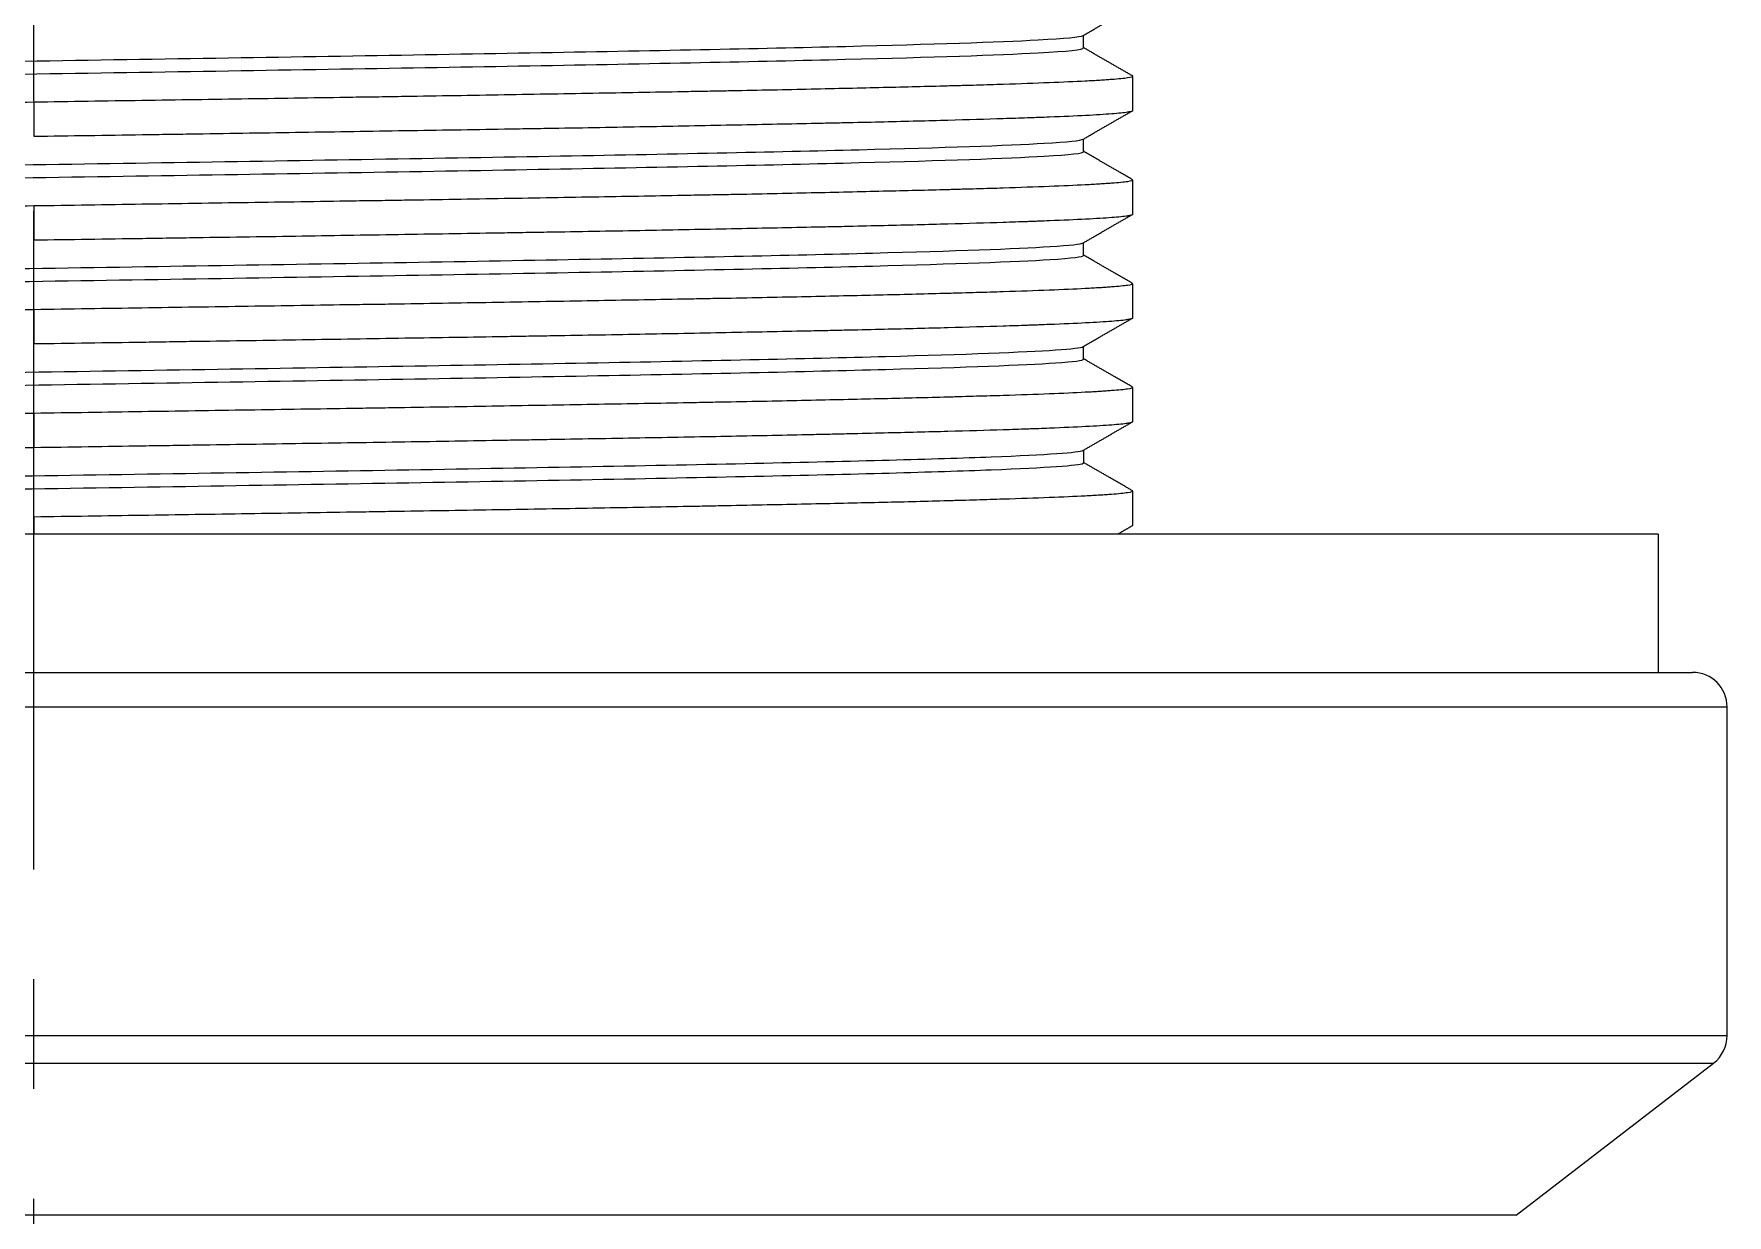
# Model space of a CAD drawing. Header units: millimetres. Extents: x 12315 to 13156, y 3748 to 4343.
# Drawn here: x 12623.83 to 12648.33, y 3959.41 to 3976.49 of the extents above; entities that cross this region are included whole.
import ezdxf

# ---------------------------------------------------------------- set-up
doc = ezdxf.new("R2010")
doc.units = ezdxf.units.MM
doc.linetypes.add('CENTER2', pattern=[28.575, 19.05, -3.175, 3.175, -3.175])
doc.linetypes.add('CENTERX2', pattern=[101.6, 63.5, -12.7, 12.7, -12.7])
doc.layers.add('CENTER', color=1, linetype='CENTERX2', lineweight=15)

msp = doc.modelspace()

# ---------------------------------------------------------------- linework, layer by layer
at = {"linetype": 'Continuous', "lineweight": 18}
for p, q in [((12639.734, 3975.385), (12639.734, 3975.877)), ((12639.734, 3973.885), (12639.734, 3974.377)), ((12639.734, 3972.386), (12639.734, 3972.877)), ((12639.734, 3970.885), (12639.734, 3971.377)), ((12639.734, 3969.385), (12639.734, 3969.878)), ((12647.334, 3969.256), (12600.334, 3969.256)), ((12639.729, 3969.379), (12639.734, 3969.385)), ((12647.334, 3969.256), (12647.334, 3967.256)), ((12599.834, 3967.256), (12647.834, 3967.256)), ((12648.334, 3962.003), (12648.334, 3966.756)), ((12645.279, 3959.407), (12648.139, 3961.606))]:
    msp.add_line(p, q, dxfattribs=at)
at = {"linetype": 'Continuous', "lineweight": 13}
for p, q in [((12623.834, 3975.502), (12623.834, 3975.011)), ((12623.834, 3974.002), (12623.834, 3973.511)), ((12623.834, 3972.503), (12623.834, 3972.01)), ((12623.834, 3971.003), (12623.834, 3970.51)), ((12623.834, 3969.503), (12623.834, 3969.256)), ((12599.334, 3966.756), (12648.334, 3966.756)), ((12599.334, 3962.003), (12648.334, 3962.003)), ((12599.529, 3961.606), (12648.139, 3961.606)), ((12645.279, 3959.407), (12602.389, 3959.407))]:
    msp.add_line(p, q, dxfattribs=at)
at = {"linetype": 'Continuous', "lineweight": 18}
for centre, start, end in [((12647.834, 3966.756), 0, 90), ((12647.834, 3962.003), 307.5686, 0)]:
    msp.add_arc(centre, 0.5, start, end, dxfattribs=at)
for points in [[(12639.017, 3976.468), (12639.375, 3976.675), (12639.733, 3976.882)], [(12639.023, 3976.288), (12639.023, 3976.38), (12639.023, 3976.472)], [(12639.734, 3975.881), (12639.376, 3976.087), (12639.018, 3976.294)], [(12639.018, 3974.969), (12639.376, 3975.176), (12639.734, 3975.382)], [(12639.023, 3974.788), (12639.023, 3974.88), (12639.023, 3974.972)], [(12639.733, 3974.381), (12639.375, 3974.588), (12639.017, 3974.795)], [(12639.018, 3973.469), (12639.376, 3973.676), (12639.734, 3973.882)], [(12639.023, 3973.288), (12639.023, 3973.38), (12639.023, 3973.472)], [(12639.734, 3972.881), (12639.376, 3973.087), (12639.018, 3973.294)], [(12639.017, 3971.969), (12639.375, 3972.175), (12639.733, 3972.382)], [(12639.023, 3971.788), (12639.023, 3971.88), (12639.023, 3971.972)], [(12639.734, 3971.381), (12639.376, 3971.587), (12639.018, 3971.794)], [(12639.018, 3970.469), (12639.376, 3970.675), (12639.734, 3970.882)], [(12639.024, 3970.288), (12639.024, 3970.38), (12639.024, 3970.472)], [(12639.734, 3969.881), (12639.376, 3970.088), (12639.018, 3970.294)], [(12639.516, 3969.256), (12639.626, 3969.32), (12639.735, 3969.383)]]:
    msp.add_open_spline(points, degree=2, dxfattribs=at)
for points, knots in [([(12608.645, 3975.725), (12608.644, 3975.734), (12608.776, 3975.773), (12610.139, 3975.844), (12614.011, 3975.937), (12619.369, 3976.031), (12625.402, 3976.124), (12631.198, 3976.218), (12635.88, 3976.311), (12638.438, 3976.395), (12638.978, 3976.447), (12639.017, 3976.468)], [0, 0, 0, 0, 0.034206, 0.159901, 0.285596, 0.411291, 0.536986, 0.662681, 0.788376, 0.914071, 1, 1, 1, 1]), ([(12608.649, 3975.544), (12608.66, 3975.55), (12608.816, 3975.588), (12610.139, 3975.656), (12614.011, 3975.75), (12619.369, 3975.843), (12625.402, 3975.937), (12631.198, 3976.03), (12635.88, 3976.124), (12638.507, 3976.209), (12639.023, 3976.264), (12639.023, 3976.288)], [0, 0, 0, 0, 0.02573, 0.151349, 0.276968, 0.402588, 0.528207, 0.653826, 0.779445, 0.905065, 1, 1, 1, 1]), ([(12639.734, 3975.877), (12639.734, 3975.877), (12639.734, 3975.877), (12639.734, 3975.869), (12639.708, 3975.862), (12639.606, 3975.846), (12639.53, 3975.838), (12639.403, 3975.829), (12639.376, 3975.827), (12639.319, 3975.823), (12639.288, 3975.821), (12639.193, 3975.815), (12639.123, 3975.811), (12638.896, 3975.8), (12638.72, 3975.792), (12638.324, 3975.776), (12638.103, 3975.768), (12637.736, 3975.756), (12637.607, 3975.752), (12637.406, 3975.746), (12637.303, 3975.744), (12637.197, 3975.741), (12637.126, 3975.739), (12637.09, 3975.738), (12636.762, 3975.729), (12636.451, 3975.721), (12635.793, 3975.706), (12635.445, 3975.698), (12634.713, 3975.682), (12634.328, 3975.674), (12633.824, 3975.664), (12633.722, 3975.662), (12633.515, 3975.659), (12633.411, 3975.657), (12633.095, 3975.651), (12632.882, 3975.647), (12632.232, 3975.635), (12631.788, 3975.628), (12630.875, 3975.612), (12630.406, 3975.604), (12629.686, 3975.592), (12629.443, 3975.588), (12629.074, 3975.582), (12628.95, 3975.58), (12628.764, 3975.577), (12628.701, 3975.577), (12628.576, 3975.575), (12628.514, 3975.574), (12627.95, 3975.565), (12627.445, 3975.557), (12626.427, 3975.542), (12625.914, 3975.534), (12624.88, 3975.519), (12624.359, 3975.51), (12623.834, 3975.502)], [0, 0, 0, 0, 0.000345, 0.000345, 0.062823, 0.062823, 0.125302, 0.125302, 0.140921, 0.140921, 0.156541, 0.156541, 0.18778, 0.18778, 0.250259, 0.250259, 0.312737, 0.312737, 0.343976, 0.343976, 0.359596, 0.367406, 0.367406, 0.375216, 0.375216, 0.437694, 0.437694, 0.500172, 0.500172, 0.562651, 0.562651, 0.57827, 0.57827, 0.59389, 0.59389, 0.625129, 0.625129, 0.687608, 0.687608, 0.750086, 0.750086, 0.781325, 0.781325, 0.796945, 0.796945, 0.804755, 0.804755, 0.812565, 0.812565, 0.875043, 0.875043, 0.937522, 0.937522, 1, 1, 1, 1]), ([(12623.834, 3975.502), (12623.309, 3975.494), (12622.785, 3975.486), (12622.133, 3975.477), (12622.003, 3975.475), (12621.808, 3975.472), (12621.742, 3975.471), (12621.613, 3975.469), (12621.288, 3975.464), (12620.967, 3975.459), (12620.202, 3975.448), (12619.7, 3975.44), (12618.709, 3975.424), (12618.221, 3975.417), (12617.501, 3975.405), (12617.263, 3975.401), (12616.967, 3975.396), (12616.908, 3975.395), (12616.79, 3975.393), (12616.732, 3975.392), (12616.556, 3975.389), (12616.44, 3975.387), (12615.864, 3975.377), (12615.418, 3975.369), (12614.557, 3975.354), (12614.141, 3975.346), (12613.34, 3975.331), (12612.955, 3975.323), (12612.539, 3975.314), (12612.493, 3975.313), (12612.401, 3975.311), (12612.355, 3975.31), (12612.22, 3975.307), (12611.953, 3975.301), (12611.698, 3975.295), (12611.204, 3975.283), (12610.896, 3975.276), (12610.321, 3975.26), (12610.055, 3975.253), (12609.687, 3975.241), (12609.569, 3975.237), (12609.43, 3975.232), (12609.402, 3975.231), (12609.347, 3975.229), (12609.267, 3975.226), (12609.19, 3975.223), (12608.94, 3975.213), (12608.766, 3975.205), (12608.466, 3975.19), (12608.34, 3975.182), (12608.138, 3975.167), (12608.061, 3975.159), (12608.004, 3975.15), (12607.998, 3975.149), (12607.986, 3975.147), (12607.971, 3975.144), (12607.943, 3975.137), (12607.934, 3975.131), (12607.934, 3975.127)], [0, 0, 0, 0, 0.062522, 0.062522, 0.078152, 0.078152, 0.085967, 0.085967, 0.093782, 0.125043, 0.125043, 0.187565, 0.187565, 0.250086, 0.250086, 0.281347, 0.281347, 0.289162, 0.289162, 0.296977, 0.296977, 0.312608, 0.312608, 0.375129, 0.375129, 0.437651, 0.437651, 0.500173, 0.500173, 0.507988, 0.507988, 0.515803, 0.515803, 0.531433, 0.562694, 0.562694, 0.625216, 0.625216, 0.687737, 0.687737, 0.718998, 0.718998, 0.726813, 0.726813, 0.734628, 0.750259, 0.750259, 0.81278, 0.81278, 0.875302, 0.875302, 0.937824, 0.937824, 0.945639, 0.945639, 0.953454, 0.969084, 1, 1, 1, 1]), ([(12623.834, 3975.011), (12624.359, 3975.018), (12624.882, 3975.026), (12625.535, 3975.036), (12625.665, 3975.038), (12625.86, 3975.041), (12625.925, 3975.042), (12626.055, 3975.044), (12626.379, 3975.049), (12626.7, 3975.054), (12627.466, 3975.066), (12628.471, 3975.081), (12629.446, 3975.097), (12630.167, 3975.108), (12630.405, 3975.112), (12630.701, 3975.117), (12630.76, 3975.118), (12630.877, 3975.12), (12630.936, 3975.121), (12631.112, 3975.124), (12631.228, 3975.126), (12631.804, 3975.135), (12632.25, 3975.143), (12633.111, 3975.159), (12633.526, 3975.167), (12634.327, 3975.183), (12634.713, 3975.19), (12635.129, 3975.199), (12635.175, 3975.2), (12635.267, 3975.202), (12635.312, 3975.203), (12635.448, 3975.206), (12635.715, 3975.212), (12635.97, 3975.217), (12636.464, 3975.229), (12636.772, 3975.237), (12637.346, 3975.253), (12637.613, 3975.261), (12637.981, 3975.273), (12638.098, 3975.276), (12638.238, 3975.281), (12638.266, 3975.282), (12638.321, 3975.284), (12638.401, 3975.287), (12638.478, 3975.29), (12638.728, 3975.3), (12638.902, 3975.307), (12639.202, 3975.323), (12639.328, 3975.331), (12639.53, 3975.346), (12639.607, 3975.354), (12639.664, 3975.363), (12639.67, 3975.364), (12639.681, 3975.366), (12639.697, 3975.369), (12639.725, 3975.376), (12639.734, 3975.382), (12639.734, 3975.386)], [0, 0, 0, 0, 0.062521, 0.062521, 0.078152, 0.078152, 0.085967, 0.085967, 0.093782, 0.125043, 0.125043, 0.187564, 0.250086, 0.250086, 0.281347, 0.281347, 0.289162, 0.289162, 0.296977, 0.296977, 0.312607, 0.312607, 0.375129, 0.375129, 0.43765, 0.43765, 0.500172, 0.500172, 0.507987, 0.507987, 0.515802, 0.515802, 0.531432, 0.562693, 0.562693, 0.625215, 0.625215, 0.687736, 0.687736, 0.718997, 0.718997, 0.726812, 0.726812, 0.734627, 0.750258, 0.750258, 0.812779, 0.812779, 0.875301, 0.875301, 0.937822, 0.937822, 0.945637, 0.945637, 0.953452, 0.969083, 1, 1, 1, 1]), ([(12608.645, 3974.225), (12608.644, 3974.235), (12608.809, 3974.277), (12610.298, 3974.349), (12614.267, 3974.442), (12619.683, 3974.536), (12625.726, 3974.629), (12631.484, 3974.723), (12636.084, 3974.816), (12638.497, 3974.898), (12638.984, 3974.949), (12639.018, 3974.969)], [0, 0, 0, 0, 0.040832, 0.166466, 0.2921, 0.417734, 0.543369, 0.669003, 0.794637, 0.920271, 1, 1, 1, 1]), ([(12608.65, 3974.044), (12608.663, 3974.052), (12608.852, 3974.091), (12610.298, 3974.161), (12614.267, 3974.255), (12619.683, 3974.348), (12625.726, 3974.442), (12631.484, 3974.535), (12636.084, 3974.629), (12638.56, 3974.713), (12639.023, 3974.766), (12639.023, 3974.788)], [0, 0, 0, 0, 0.032371, 0.15799, 0.283609, 0.409228, 0.534848, 0.660467, 0.786086, 0.911705, 1, 1, 1, 1]), ([(12639.734, 3974.377), (12639.734, 3974.377), (12639.734, 3974.377), (12639.734, 3974.369), (12639.708, 3974.361), (12639.606, 3974.346), (12639.53, 3974.338), (12639.403, 3974.329), (12639.376, 3974.327), (12639.319, 3974.323), (12639.288, 3974.321), (12639.193, 3974.315), (12639.123, 3974.311), (12638.896, 3974.299), (12638.72, 3974.291), (12638.324, 3974.276), (12638.103, 3974.268), (12637.736, 3974.256), (12637.607, 3974.252), (12637.406, 3974.247), (12637.303, 3974.244), (12637.197, 3974.241), (12637.126, 3974.239), (12637.09, 3974.238), (12636.762, 3974.229), (12636.451, 3974.222), (12635.793, 3974.206), (12635.445, 3974.198), (12634.713, 3974.182), (12634.328, 3974.174), (12633.824, 3974.164), (12633.722, 3974.162), (12633.515, 3974.159), (12633.411, 3974.157), (12633.095, 3974.151), (12632.882, 3974.147), (12632.232, 3974.135), (12631.788, 3974.128), (12630.875, 3974.112), (12630.406, 3974.104), (12629.686, 3974.092), (12629.443, 3974.088), (12629.074, 3974.082), (12628.95, 3974.08), (12628.764, 3974.077), (12628.701, 3974.076), (12628.576, 3974.075), (12628.514, 3974.074), (12627.95, 3974.065), (12627.445, 3974.057), (12626.427, 3974.042), (12625.914, 3974.034), (12624.88, 3974.018), (12624.359, 3974.01), (12623.834, 3974.002)], [0, 0, 0, 0, 0.000343, 0.000343, 0.062821, 0.062821, 0.1253, 0.1253, 0.14092, 0.14092, 0.156539, 0.156539, 0.187779, 0.187779, 0.250257, 0.250257, 0.312736, 0.312736, 0.343975, 0.343975, 0.359595, 0.367404, 0.367404, 0.375214, 0.375214, 0.437693, 0.437693, 0.500171, 0.500171, 0.56265, 0.56265, 0.57827, 0.57827, 0.593889, 0.593889, 0.625129, 0.625129, 0.687607, 0.687607, 0.750086, 0.750086, 0.781325, 0.781325, 0.796945, 0.796945, 0.804754, 0.804754, 0.812564, 0.812564, 0.875043, 0.875043, 0.937521, 0.937521, 1, 1, 1, 1]), ([(12623.834, 3974.002), (12623.309, 3973.994), (12622.785, 3973.986), (12622.133, 3973.977), (12622.003, 3973.975), (12621.808, 3973.972), (12621.742, 3973.971), (12621.613, 3973.969), (12621.288, 3973.964), (12620.967, 3973.959), (12620.202, 3973.948), (12619.7, 3973.94), (12618.709, 3973.924), (12618.221, 3973.916), (12617.501, 3973.905), (12617.263, 3973.901), (12616.967, 3973.896), (12616.908, 3973.895), (12616.79, 3973.893), (12616.732, 3973.892), (12616.556, 3973.889), (12616.44, 3973.887), (12615.864, 3973.877), (12615.418, 3973.869), (12614.557, 3973.854), (12614.141, 3973.846), (12613.34, 3973.831), (12612.955, 3973.823), (12612.539, 3973.814), (12612.493, 3973.813), (12612.401, 3973.811), (12612.355, 3973.81), (12612.22, 3973.807), (12611.953, 3973.801), (12611.698, 3973.795), (12611.204, 3973.783), (12610.896, 3973.776), (12610.321, 3973.76), (12610.055, 3973.753), (12609.687, 3973.741), (12609.569, 3973.737), (12609.43, 3973.732), (12609.402, 3973.731), (12609.347, 3973.729), (12609.267, 3973.726), (12609.19, 3973.723), (12608.94, 3973.713), (12608.766, 3973.705), (12608.466, 3973.69), (12608.34, 3973.682), (12608.138, 3973.667), (12608.061, 3973.659), (12608.004, 3973.65), (12607.998, 3973.649), (12607.986, 3973.647), (12607.971, 3973.644), (12607.943, 3973.637), (12607.934, 3973.631), (12607.934, 3973.627)], [0, 0, 0, 0, 0.062521, 0.062521, 0.078152, 0.078152, 0.085967, 0.085967, 0.093782, 0.125043, 0.125043, 0.187564, 0.187564, 0.250086, 0.250086, 0.281347, 0.281347, 0.289162, 0.289162, 0.296977, 0.296977, 0.312607, 0.312607, 0.375129, 0.375129, 0.43765, 0.43765, 0.500172, 0.500172, 0.507987, 0.507987, 0.515802, 0.515802, 0.531432, 0.562693, 0.562693, 0.625215, 0.625215, 0.687736, 0.687736, 0.718997, 0.718997, 0.726812, 0.726812, 0.734627, 0.750257, 0.750257, 0.812779, 0.812779, 0.8753, 0.8753, 0.937822, 0.937822, 0.945637, 0.945637, 0.953452, 0.969083, 1, 1, 1, 1]), ([(12623.834, 3973.511), (12624.359, 3973.518), (12624.882, 3973.526), (12625.535, 3973.536), (12625.665, 3973.538), (12625.86, 3973.541), (12625.925, 3973.542), (12626.055, 3973.544), (12626.379, 3973.549), (12626.7, 3973.553), (12627.466, 3973.565), (12628.471, 3973.581), (12629.446, 3973.597), (12630.167, 3973.608), (12630.405, 3973.612), (12630.701, 3973.617), (12630.76, 3973.618), (12630.877, 3973.62), (12630.936, 3973.621), (12631.112, 3973.624), (12631.228, 3973.626), (12631.804, 3973.635), (12632.25, 3973.643), (12633.111, 3973.659), (12633.526, 3973.667), (12634.327, 3973.683), (12634.713, 3973.691), (12635.129, 3973.699), (12635.175, 3973.7), (12635.267, 3973.702), (12635.312, 3973.703), (12635.448, 3973.706), (12635.715, 3973.712), (12635.97, 3973.718), (12636.464, 3973.729), (12636.772, 3973.737), (12637.346, 3973.753), (12637.613, 3973.761), (12637.981, 3973.772), (12638.098, 3973.776), (12638.238, 3973.781), (12638.266, 3973.782), (12638.321, 3973.784), (12638.401, 3973.787), (12638.478, 3973.79), (12638.728, 3973.8), (12638.902, 3973.807), (12639.202, 3973.823), (12639.328, 3973.831), (12639.53, 3973.846), (12639.607, 3973.854), (12639.664, 3973.863), (12639.67, 3973.864), (12639.681, 3973.866), (12639.697, 3973.869), (12639.725, 3973.876), (12639.734, 3973.882), (12639.734, 3973.886)], [0, 0, 0, 0, 0.062522, 0.062522, 0.078152, 0.078152, 0.085967, 0.085967, 0.093782, 0.125043, 0.125043, 0.187565, 0.250086, 0.250086, 0.281347, 0.281347, 0.289162, 0.289162, 0.296977, 0.296977, 0.312608, 0.312608, 0.375129, 0.375129, 0.437651, 0.437651, 0.500172, 0.500172, 0.507988, 0.507988, 0.515803, 0.515803, 0.531433, 0.562694, 0.562694, 0.625216, 0.625216, 0.687737, 0.687737, 0.718998, 0.718998, 0.726813, 0.726813, 0.734628, 0.750259, 0.750259, 0.81278, 0.81278, 0.875302, 0.875302, 0.937823, 0.937823, 0.945639, 0.945639, 0.953454, 0.969084, 1, 1, 1, 1]), ([(12608.645, 3972.725), (12608.645, 3972.737), (12608.845, 3972.78), (12610.463, 3972.854), (12614.527, 3972.947), (12619.998, 3973.041), (12626.05, 3973.134), (12631.766, 3973.228), (12636.283, 3973.321), (12638.551, 3973.402), (12638.988, 3973.451), (12639.018, 3973.469)], [0, 0, 0, 0, 0.047354, 0.172988, 0.298622, 0.424256, 0.549891, 0.675525, 0.801159, 0.926794, 1, 1, 1, 1]), ([(12608.651, 3972.544), (12608.668, 3972.554), (12608.894, 3972.595), (12610.463, 3972.666), (12614.527, 3972.76), (12619.998, 3972.853), (12626.05, 3972.947), (12631.766, 3973.04), (12636.283, 3973.134), (12638.609, 3973.216), (12639.023, 3973.268), (12639.023, 3973.288)], [0, 0, 0, 0, 0.038437, 0.164147, 0.289857, 0.415568, 0.541278, 0.666988, 0.792698, 0.918409, 1, 1, 1, 1]), ([(12639.734, 3972.877), (12639.734, 3972.877), (12639.734, 3972.877), (12639.734, 3972.869), (12639.708, 3972.861), (12639.606, 3972.846), (12639.53, 3972.838), (12639.403, 3972.829), (12639.376, 3972.827), (12639.319, 3972.823), (12639.288, 3972.821), (12639.193, 3972.815), (12639.123, 3972.811), (12638.896, 3972.799), (12638.72, 3972.791), (12638.324, 3972.776), (12638.103, 3972.768), (12637.736, 3972.756), (12637.607, 3972.752), (12637.406, 3972.747), (12637.303, 3972.744), (12637.197, 3972.741), (12637.126, 3972.739), (12637.09, 3972.738), (12636.762, 3972.729), (12636.451, 3972.721), (12635.793, 3972.706), (12635.445, 3972.698), (12634.713, 3972.682), (12634.328, 3972.674), (12633.824, 3972.664), (12633.722, 3972.663), (12633.515, 3972.659), (12633.411, 3972.657), (12633.095, 3972.651), (12632.882, 3972.647), (12632.232, 3972.636), (12631.788, 3972.628), (12630.875, 3972.612), (12630.406, 3972.604), (12629.686, 3972.592), (12629.443, 3972.588), (12629.074, 3972.582), (12628.95, 3972.58), (12628.764, 3972.577), (12628.701, 3972.577), (12628.576, 3972.575), (12628.514, 3972.574), (12627.95, 3972.565), (12627.445, 3972.557), (12626.427, 3972.542), (12625.914, 3972.534), (12624.88, 3972.518), (12624.359, 3972.51), (12623.834, 3972.502)], [0, 0, 0, 0, 0.000344, 0.000344, 0.062823, 0.062823, 0.125301, 0.125301, 0.140921, 0.140921, 0.15654, 0.15654, 0.18778, 0.18778, 0.250258, 0.250258, 0.312737, 0.312737, 0.343976, 0.343976, 0.359595, 0.367405, 0.367405, 0.375215, 0.375215, 0.437694, 0.437694, 0.500172, 0.500172, 0.562651, 0.562651, 0.57827, 0.57827, 0.59389, 0.59389, 0.625129, 0.625129, 0.687608, 0.687608, 0.750086, 0.750086, 0.781325, 0.781325, 0.796945, 0.796945, 0.804755, 0.804755, 0.812565, 0.812565, 0.875043, 0.875043, 0.937522, 0.937522, 1, 1, 1, 1]), ([(12623.834, 3972.502), (12623.309, 3972.494), (12622.785, 3972.486), (12622.133, 3972.477), (12622.003, 3972.475), (12621.808, 3972.472), (12621.742, 3972.471), (12621.613, 3972.469), (12621.288, 3972.464), (12620.967, 3972.459), (12620.202, 3972.448), (12619.7, 3972.44), (12618.709, 3972.424), (12618.221, 3972.416), (12617.501, 3972.404), (12617.263, 3972.401), (12616.967, 3972.396), (12616.908, 3972.395), (12616.79, 3972.393), (12616.732, 3972.392), (12616.556, 3972.389), (12616.44, 3972.387), (12615.864, 3972.377), (12615.418, 3972.369), (12614.557, 3972.354), (12614.141, 3972.346), (12613.34, 3972.331), (12612.955, 3972.323), (12612.539, 3972.314), (12612.493, 3972.313), (12612.401, 3972.311), (12612.355, 3972.31), (12612.22, 3972.307), (12611.953, 3972.301), (12611.698, 3972.295), (12611.204, 3972.283), (12610.896, 3972.276), (12610.321, 3972.261), (12610.055, 3972.253), (12609.687, 3972.241), (12609.569, 3972.237), (12609.43, 3972.232), (12609.402, 3972.231), (12609.347, 3972.229), (12609.267, 3972.226), (12609.19, 3972.223), (12608.94, 3972.213), (12608.766, 3972.205), (12608.466, 3972.19), (12608.34, 3972.182), (12608.138, 3972.167), (12608.061, 3972.159), (12608.004, 3972.15), (12607.998, 3972.149), (12607.986, 3972.147), (12607.971, 3972.144), (12607.943, 3972.137), (12607.934, 3972.131), (12607.934, 3972.127)], [0, 0, 0, 0, 0.062522, 0.062522, 0.078152, 0.078152, 0.085967, 0.085967, 0.093782, 0.125043, 0.125043, 0.187565, 0.187565, 0.250086, 0.250086, 0.281347, 0.281347, 0.289162, 0.289162, 0.296977, 0.296977, 0.312608, 0.312608, 0.375129, 0.375129, 0.437651, 0.437651, 0.500172, 0.500172, 0.507987, 0.507987, 0.515803, 0.515803, 0.531433, 0.562694, 0.562694, 0.625215, 0.625215, 0.687737, 0.687737, 0.718998, 0.718998, 0.726813, 0.726813, 0.734628, 0.750258, 0.750258, 0.81278, 0.81278, 0.875301, 0.875301, 0.937823, 0.937823, 0.945638, 0.945638, 0.953453, 0.969084, 1, 1, 1, 1]), ([(12623.834, 3972.011), (12624.359, 3972.019), (12624.882, 3972.026), (12625.535, 3972.036), (12625.665, 3972.038), (12625.86, 3972.041), (12625.925, 3972.042), (12626.055, 3972.044), (12626.379, 3972.049), (12626.7, 3972.053), (12627.466, 3972.065), (12628.471, 3972.081), (12629.446, 3972.097), (12630.167, 3972.108), (12630.405, 3972.112), (12630.701, 3972.117), (12630.76, 3972.118), (12630.877, 3972.12), (12630.936, 3972.121), (12631.112, 3972.124), (12631.228, 3972.126), (12631.804, 3972.135), (12632.25, 3972.143), (12633.111, 3972.159), (12633.526, 3972.167), (12634.327, 3972.183), (12634.713, 3972.191), (12635.129, 3972.199), (12635.175, 3972.2), (12635.267, 3972.202), (12635.312, 3972.203), (12635.448, 3972.206), (12635.715, 3972.212), (12635.97, 3972.218), (12636.464, 3972.229), (12636.772, 3972.237), (12637.346, 3972.253), (12637.613, 3972.261), (12637.981, 3972.272), (12638.098, 3972.276), (12638.238, 3972.281), (12638.266, 3972.282), (12638.321, 3972.284), (12638.401, 3972.287), (12638.478, 3972.29), (12638.728, 3972.3), (12638.902, 3972.307), (12639.202, 3972.323), (12639.328, 3972.33), (12639.53, 3972.346), (12639.607, 3972.354), (12639.664, 3972.363), (12639.67, 3972.364), (12639.681, 3972.366), (12639.697, 3972.369), (12639.725, 3972.376), (12639.734, 3972.382), (12639.734, 3972.386)], [0, 0, 0, 0, 0.062522, 0.062522, 0.078152, 0.078152, 0.085967, 0.085967, 0.093782, 0.125043, 0.125043, 0.187565, 0.250086, 0.250086, 0.281347, 0.281347, 0.289162, 0.289162, 0.296977, 0.296977, 0.312608, 0.312608, 0.375129, 0.375129, 0.437651, 0.437651, 0.500173, 0.500173, 0.507988, 0.507988, 0.515803, 0.515803, 0.531433, 0.562694, 0.562694, 0.625216, 0.625216, 0.687737, 0.687737, 0.718998, 0.718998, 0.726813, 0.726813, 0.734628, 0.750259, 0.750259, 0.81278, 0.81278, 0.875302, 0.875302, 0.937824, 0.937824, 0.945639, 0.945639, 0.953454, 0.969084, 1, 1, 1, 1]), ([(12608.647, 3971.221), (12608.63, 3971.236), (12608.849, 3971.282), (12610.633, 3971.359), (12614.79, 3971.452), (12620.315, 3971.546), (12626.372, 3971.639), (12632.045, 3971.733), (12636.477, 3971.826), (12638.595, 3971.905), (12638.988, 3971.952), (12639.017, 3971.968)], [0, 0, 0, 0, 0.059725, 0.18471, 0.309695, 0.434681, 0.559666, 0.684651, 0.809636, 0.934621, 1, 1, 1, 1]), ([(12608.647, 3971.042), (12608.661, 3971.054), (12608.916, 3971.097), (12610.633, 3971.171), (12614.79, 3971.265), (12620.315, 3971.358), (12626.372, 3971.452), (12632.045, 3971.545), (12636.477, 3971.639), (12638.657, 3971.72), (12639.023, 3971.769), (12639.023, 3971.788)], [0, 0, 0, 0, 0.04819, 0.173491, 0.298792, 0.424094, 0.549395, 0.674696, 0.799997, 0.925299, 1, 1, 1, 1]), ([(12639.734, 3971.377), (12639.734, 3971.377), (12639.734, 3971.377), (12639.734, 3971.369), (12639.708, 3971.362), (12639.606, 3971.346), (12639.53, 3971.339), (12639.403, 3971.329), (12639.376, 3971.327), (12639.319, 3971.323), (12639.288, 3971.321), (12639.193, 3971.315), (12639.123, 3971.311), (12638.896, 3971.299), (12638.72, 3971.291), (12638.324, 3971.276), (12638.103, 3971.268), (12637.736, 3971.256), (12637.607, 3971.253), (12637.406, 3971.247), (12637.303, 3971.244), (12637.197, 3971.241), (12637.126, 3971.239), (12637.09, 3971.238), (12636.762, 3971.229), (12636.451, 3971.221), (12635.793, 3971.206), (12635.445, 3971.198), (12634.713, 3971.182), (12634.328, 3971.174), (12633.824, 3971.165), (12633.722, 3971.163), (12633.515, 3971.159), (12633.411, 3971.157), (12633.095, 3971.151), (12632.882, 3971.147), (12632.232, 3971.136), (12631.788, 3971.128), (12630.875, 3971.112), (12630.406, 3971.104), (12629.686, 3971.092), (12629.443, 3971.088), (12629.074, 3971.082), (12628.95, 3971.08), (12628.764, 3971.078), (12628.701, 3971.077), (12628.576, 3971.075), (12628.514, 3971.074), (12627.95, 3971.065), (12627.445, 3971.057), (12626.427, 3971.042), (12625.914, 3971.034), (12624.88, 3971.018), (12624.359, 3971.01), (12623.834, 3971.002)], [0, 0, 0, 0, 0.000344, 0.000344, 0.062823, 0.062823, 0.125301, 0.125301, 0.140921, 0.140921, 0.156541, 0.156541, 0.18778, 0.18778, 0.250258, 0.250258, 0.312737, 0.312737, 0.343976, 0.343976, 0.359596, 0.367405, 0.367405, 0.375215, 0.375215, 0.437694, 0.437694, 0.500172, 0.500172, 0.562651, 0.562651, 0.57827, 0.57827, 0.59389, 0.59389, 0.625129, 0.625129, 0.687608, 0.687608, 0.750086, 0.750086, 0.781325, 0.781325, 0.796945, 0.796945, 0.804755, 0.804755, 0.812565, 0.812565, 0.875043, 0.875043, 0.937522, 0.937522, 1, 1, 1, 1]), ([(12623.834, 3971.002), (12623.484, 3970.997), (12623.135, 3970.992), (12622.612, 3970.984), (12622.351, 3970.98), (12622.091, 3970.976), (12621.917, 3970.974), (12621.83, 3970.972), (12621.397, 3970.966), (12621.054, 3970.961), (12620.374, 3970.95), (12620.037, 3970.945), (12619.371, 3970.935), (12618.711, 3970.924), (12618.064, 3970.914), (12617.424, 3970.903), (12617.107, 3970.898), (12616.715, 3970.891), (12616.637, 3970.89), (12616.482, 3970.888), (12616.25, 3970.884), (12616.022, 3970.88), (12615.572, 3970.872), (12615.278, 3970.867), (12614.704, 3970.857), (12614.424, 3970.852), (12613.876, 3970.841), (12613.342, 3970.831), (12612.835, 3970.82), (12612.527, 3970.813), (12612.466, 3970.812), (12612.344, 3970.809), (12612.284, 3970.808), (12612.105, 3970.804), (12611.988, 3970.802), (12611.645, 3970.794), (12611.206, 3970.784), (12610.804, 3970.773), (12610.421, 3970.763), (12610.239, 3970.758), (12609.893, 3970.748), (12609.729, 3970.742), (12609.536, 3970.736), (12609.498, 3970.734), (12609.424, 3970.732), (12609.387, 3970.73), (12609.279, 3970.726), (12609.209, 3970.724), (12609.01, 3970.716), (12608.766, 3970.705), (12608.465, 3970.69), (12608.308, 3970.68), (12608.173, 3970.67), (12608.117, 3970.664), (12608.048, 3970.656), (12608.028, 3970.654), (12608.002, 3970.65), (12607.995, 3970.648), (12607.98, 3970.646), (12607.955, 3970.64), (12607.94, 3970.635), (12607.936, 3970.631)], [0, 0, 0, 0, 0.042108, 0.042108, 0.063162, 0.073689, 0.073689, 0.084216, 0.084216, 0.126324, 0.126324, 0.168432, 0.168432, 0.21054, 0.252647, 0.252647, 0.294755, 0.294755, 0.305282, 0.305282, 0.315809, 0.336863, 0.336863, 0.378971, 0.378971, 0.421079, 0.421079, 0.463187, 0.505295, 0.505295, 0.515822, 0.515822, 0.526349, 0.526349, 0.547403, 0.547403, 0.589511, 0.631619, 0.631619, 0.673727, 0.673727, 0.715835, 0.715835, 0.726362, 0.726362, 0.736888, 0.736888, 0.757942, 0.757942, 0.80005, 0.842158, 0.884266, 0.884266, 0.926374, 0.926374, 0.947428, 0.947428, 0.957955, 0.957955, 0.968482, 1, 1, 1, 1]), ([(12623.834, 3970.51), (12624.359, 3970.518), (12624.882, 3970.526), (12625.535, 3970.536), (12625.665, 3970.538), (12625.86, 3970.541), (12625.925, 3970.542), (12626.055, 3970.544), (12626.379, 3970.549), (12626.7, 3970.554), (12627.466, 3970.566), (12627.968, 3970.573), (12628.959, 3970.588), (12629.446, 3970.596), (12630.167, 3970.608), (12630.405, 3970.612), (12630.701, 3970.617), (12630.76, 3970.618), (12630.877, 3970.62), (12630.936, 3970.621), (12631.112, 3970.624), (12631.228, 3970.626), (12631.804, 3970.636), (12632.25, 3970.644), (12633.111, 3970.659), (12633.526, 3970.667), (12634.327, 3970.682), (12634.713, 3970.69), (12635.129, 3970.699), (12635.175, 3970.7), (12635.267, 3970.702), (12635.312, 3970.703), (12635.448, 3970.706), (12635.715, 3970.712), (12635.97, 3970.718), (12636.464, 3970.73), (12637.08, 3970.745), (12637.613, 3970.761), (12637.981, 3970.772), (12638.098, 3970.776), (12638.238, 3970.781), (12638.266, 3970.782), (12638.321, 3970.784), (12638.401, 3970.787), (12638.478, 3970.79), (12638.728, 3970.8), (12638.902, 3970.808), (12639.202, 3970.823), (12639.328, 3970.831), (12639.53, 3970.847), (12639.607, 3970.854), (12639.664, 3970.863), (12639.67, 3970.864), (12639.681, 3970.866), (12639.697, 3970.869), (12639.709, 3970.872), (12639.728, 3970.877), (12639.734, 3970.881), (12639.734, 3970.885)], [0, 0, 0, 0, 0.062521, 0.062521, 0.078152, 0.078152, 0.085967, 0.085967, 0.093782, 0.125043, 0.125043, 0.187564, 0.187564, 0.250086, 0.250086, 0.281346, 0.281346, 0.289162, 0.289162, 0.296977, 0.296977, 0.312607, 0.312607, 0.375128, 0.375128, 0.43765, 0.43765, 0.500171, 0.500171, 0.507987, 0.507987, 0.515802, 0.515802, 0.531432, 0.562693, 0.562693, 0.625214, 0.687736, 0.687736, 0.718996, 0.718996, 0.726811, 0.726811, 0.734627, 0.750257, 0.750257, 0.812778, 0.812778, 0.8753, 0.8753, 0.937821, 0.937821, 0.945636, 0.945636, 0.953452, 0.969082, 0.969082, 1, 1, 1, 1]), ([(12607.934, 3970.135), (12607.934, 3970.135), (12607.934, 3970.135), (12607.934, 3970.143), (12607.96, 3970.151), (12608.062, 3970.167), (12608.138, 3970.175), (12608.265, 3970.185), (12608.292, 3970.186), (12608.349, 3970.19), (12608.379, 3970.192), (12608.475, 3970.198), (12608.545, 3970.202), (12608.772, 3970.213), (12608.947, 3970.221), (12609.344, 3970.237), (12609.565, 3970.245), (12609.932, 3970.257), (12610.06, 3970.261), (12610.262, 3970.267), (12610.364, 3970.269), (12610.47, 3970.272), (12610.542, 3970.274), (12610.578, 3970.275), (12610.906, 3970.284), (12611.217, 3970.292), (12611.875, 3970.307), (12612.223, 3970.315), (12612.955, 3970.33), (12613.34, 3970.338), (12613.844, 3970.348), (12613.946, 3970.35), (12614.153, 3970.354), (12614.257, 3970.356), (12614.573, 3970.362), (12614.786, 3970.366), (12615.436, 3970.378), (12615.88, 3970.386), (12616.793, 3970.401), (12617.261, 3970.408), (12617.982, 3970.42), (12618.225, 3970.424), (12618.594, 3970.43), (12618.717, 3970.432), (12618.904, 3970.435), (12618.967, 3970.436), (12619.092, 3970.438), (12619.154, 3970.439), (12619.718, 3970.448), (12620.223, 3970.456), (12621.241, 3970.472), (12621.754, 3970.479), (12622.788, 3970.494), (12623.309, 3970.502), (12623.834, 3970.51)], [0, 0, 0, 0, 0.000343, 0.000343, 0.062822, 0.062822, 0.125301, 0.125301, 0.14092, 0.14092, 0.15654, 0.15654, 0.187779, 0.187779, 0.250258, 0.250258, 0.312736, 0.312736, 0.343975, 0.343975, 0.359595, 0.367405, 0.367405, 0.375215, 0.375215, 0.437693, 0.437693, 0.500172, 0.500172, 0.56265, 0.56265, 0.57827, 0.57827, 0.59389, 0.59389, 0.625129, 0.625129, 0.687607, 0.687607, 0.750086, 0.750086, 0.781325, 0.781325, 0.796945, 0.796945, 0.804755, 0.804755, 0.812564, 0.812564, 0.875043, 0.875043, 0.937521, 0.937521, 1, 1, 1, 1]), ([(12608.644, 3969.725), (12608.642, 3969.755), (12609.363, 3969.815), (12612.559, 3969.907), (12617.514, 3970.001), (12623.426, 3970.094), (12629.399, 3970.187), (12634.531, 3970.281), (12638.045, 3970.374), (12638.959, 3970.437), (12639.018, 3970.468), (12639.018, 3970.469)], [0, 0, 0, 0, 0.119248, 0.244898, 0.370547, 0.496197, 0.621846, 0.747496, 0.873145, 0.998795, 1, 1, 1, 1]), ([(12608.649, 3969.544), (12608.693, 3969.571), (12609.435, 3969.63), (12612.559, 3969.72), (12617.514, 3969.813), (12623.426, 3969.906), (12629.399, 3970), (12634.531, 3970.093), (12638.045, 3970.187), (12638.99, 3970.252), (12639.024, 3970.285), (12639.024, 3970.288)], [0, 0, 0, 0, 0.110858, 0.236447, 0.362035, 0.487624, 0.613213, 0.738802, 0.86439, 0.989979, 1, 1, 1, 1]), ([(12639.734, 3969.878), (12639.734, 3969.878), (12639.734, 3969.878), (12639.734, 3969.87), (12639.708, 3969.862), (12639.606, 3969.846), (12639.53, 3969.838), (12639.403, 3969.828), (12639.376, 3969.826), (12639.319, 3969.823), (12639.288, 3969.821), (12639.193, 3969.815), (12639.123, 3969.811), (12638.896, 3969.799), (12638.72, 3969.792), (12638.324, 3969.776), (12638.103, 3969.768), (12637.736, 3969.757), (12637.607, 3969.753), (12637.406, 3969.747), (12637.303, 3969.744), (12637.197, 3969.741), (12637.126, 3969.739), (12637.09, 3969.738), (12636.762, 3969.729), (12636.451, 3969.721), (12635.793, 3969.706), (12635.445, 3969.698), (12634.713, 3969.683), (12634.328, 3969.675), (12633.824, 3969.665), (12633.722, 3969.663), (12633.515, 3969.659), (12633.411, 3969.657), (12633.095, 3969.651), (12632.882, 3969.647), (12632.232, 3969.635), (12631.343, 3969.62), (12630.406, 3969.604), (12629.686, 3969.593), (12629.443, 3969.589), (12629.074, 3969.583), (12628.95, 3969.581), (12628.764, 3969.578), (12628.701, 3969.577), (12628.576, 3969.575), (12628.514, 3969.574), (12627.95, 3969.565), (12627.445, 3969.557), (12626.427, 3969.541), (12625.914, 3969.534), (12624.88, 3969.518), (12624.359, 3969.511), (12623.834, 3969.503)], [0, 0, 0, 0, 0.000343, 0.000343, 0.062822, 0.062822, 0.1253, 0.1253, 0.14092, 0.14092, 0.15654, 0.15654, 0.187779, 0.187779, 0.250257, 0.250257, 0.312736, 0.312736, 0.343975, 0.343975, 0.359595, 0.367405, 0.367405, 0.375215, 0.375215, 0.437693, 0.437693, 0.500172, 0.500172, 0.56265, 0.56265, 0.57827, 0.57827, 0.593889, 0.593889, 0.625129, 0.625129, 0.687607, 0.750086, 0.750086, 0.781325, 0.781325, 0.796945, 0.796945, 0.804755, 0.804755, 0.812564, 0.812564, 0.875043, 0.875043, 0.937521, 0.937521, 1, 1, 1, 1])]:
    msp.add_open_spline(points, degree=3, knots=knots, dxfattribs=at)
at = {"layer": 'CENTER', "color": 1, "linetype": 'CENTER2', "ltscale": 0.5}
msp.add_line((12623.834, 3907.256), (12623.834, 4179.256), dxfattribs=at)

doc.saveas('drawing.dxf')
